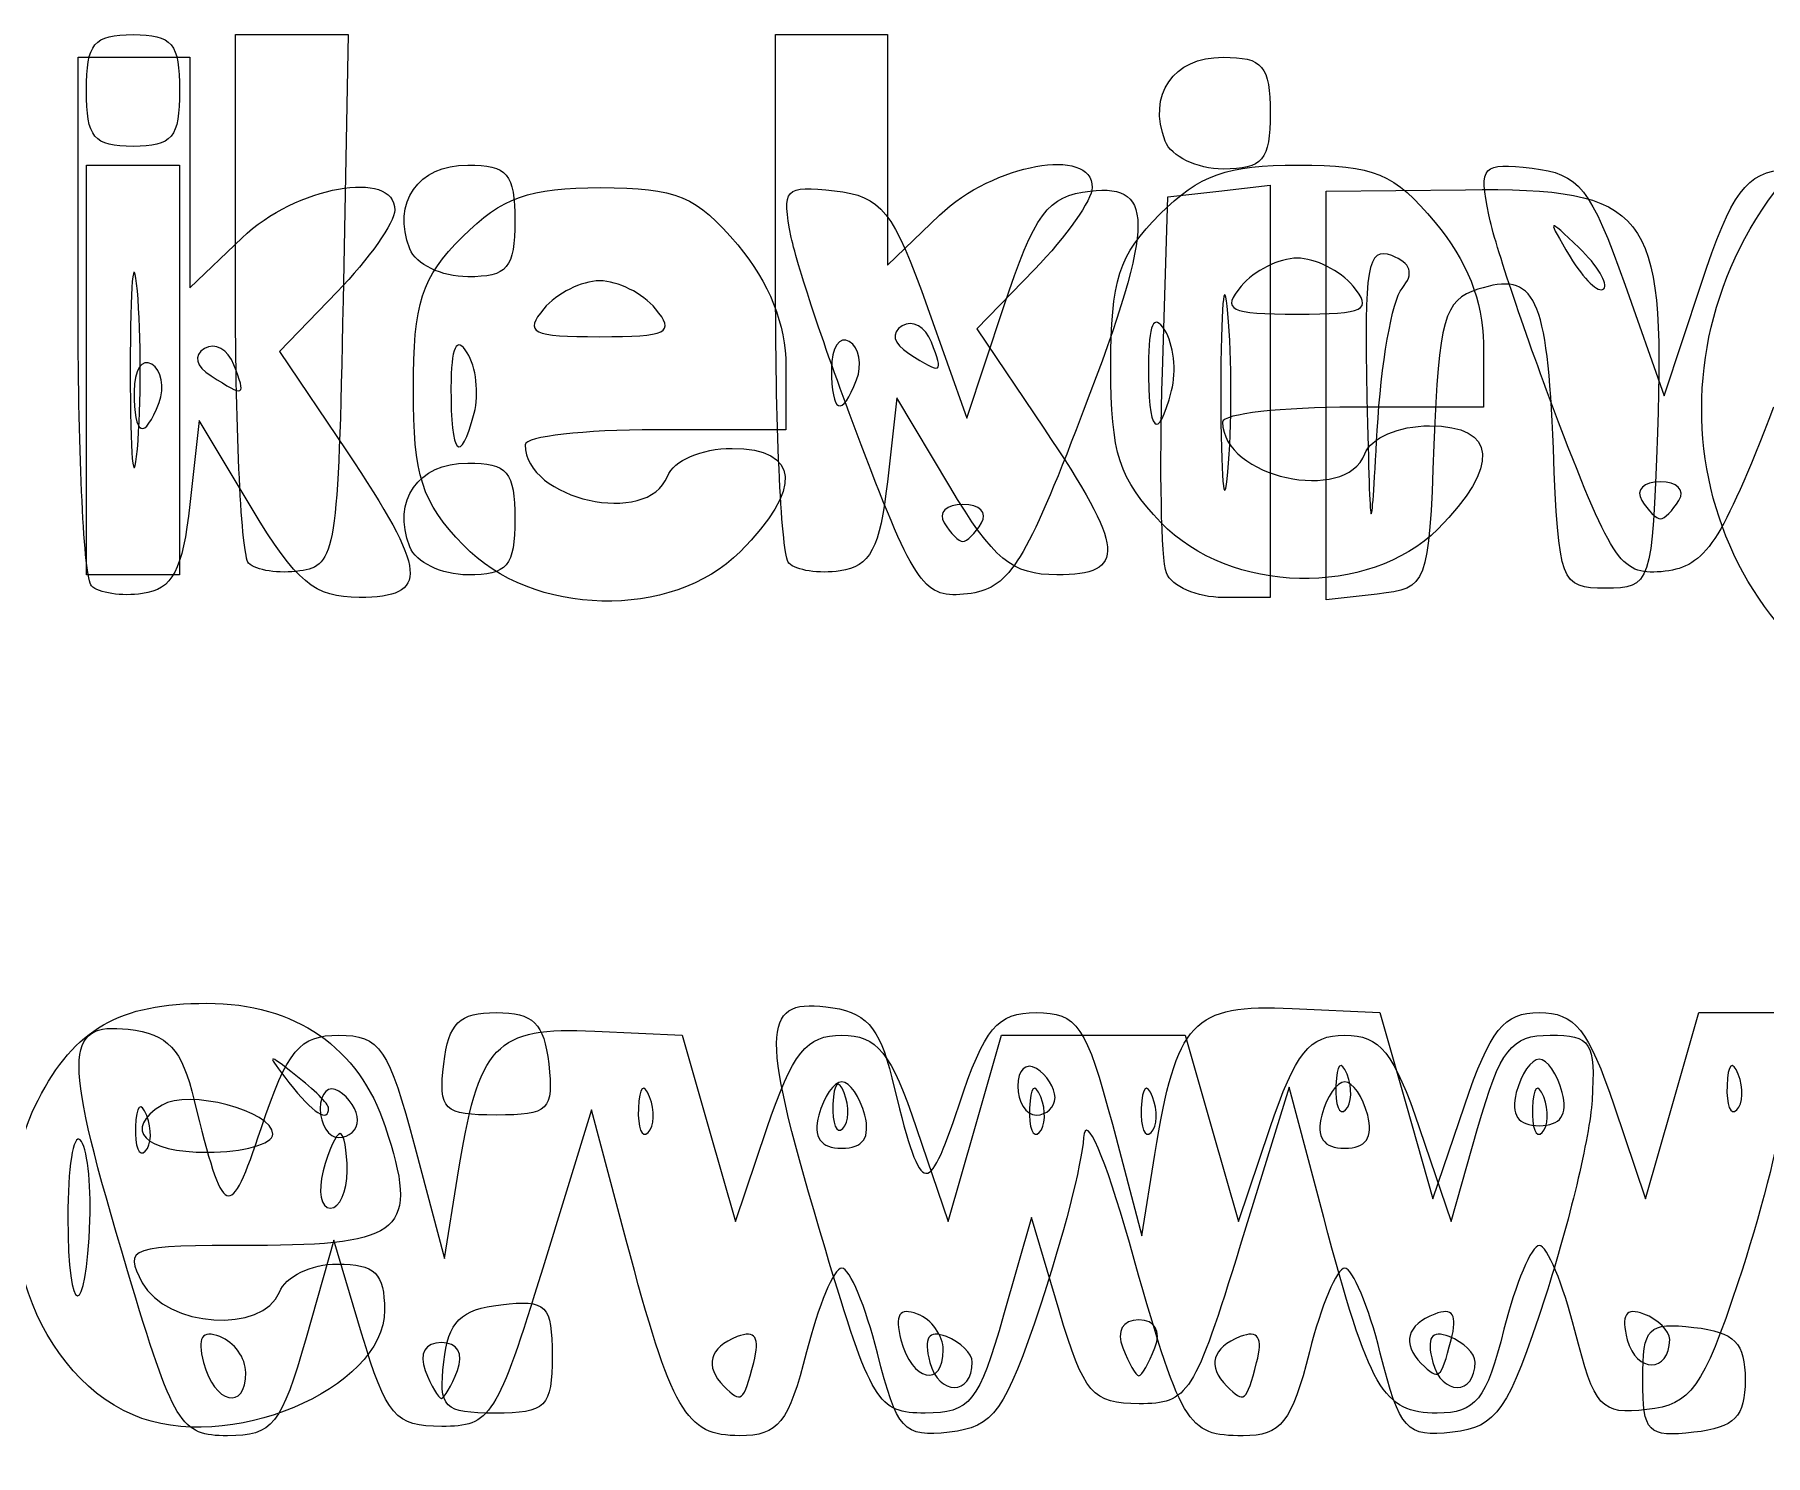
# Model space of a CAD drawing. Extents: x 2.03 to 5.39, y 7.1 to 8.91.
# Drawn here: x 3.9231 to 4.2328, y 7.6849 to 7.9391 of the extents above; entities that cross this region are included whole.
import ezdxf

# ---------------------------------------------------------------- set-up
doc = ezdxf.new("R2010")
doc.units = 0
doc.layers.add('Layer_1', color=7, linetype='CONTINUOUS')

msp = doc.modelspace()

# ---------------------------------------------------------------- linework, layer by layer
at = {"layer": 'Layer_1', "color": 7}
for p, q in [((3.959003, 7.893015), (3.959003, 7.939126)), ((3.959003, 7.939126), (3.969095, 7.939126)), ((3.969095, 7.939126), (3.979186, 7.939126)), ((3.979186, 7.939126), (3.978262, 7.891626)), ((4.05567, 7.893015), (4.05567, 7.939126)), ((4.05567, 7.939126), (4.06567, 7.939126)), ((4.06567, 7.939126), (4.07567, 7.939126)), ((4.07567, 7.939126), (4.07567, 7.918503)), ((3.93085, 7.888967), (3.93085, 7.935078)), ((3.93085, 7.935078), (3.94085, 7.935078)), ((3.94085, 7.935078), (3.95085, 7.935078)), ((3.95085, 7.935078), (3.95085, 7.914455)), ((3.932336, 7.92913), (3.932336, 7.92913)), ((4.125388, 7.920082), (4.125388, 7.920082)), ((4.07567, 7.918503), (4.07567, 7.897879)), ((3.932336, 7.879126), (3.932336, 7.915793)), ((3.932336, 7.915793), (3.94067, 7.915793)), ((3.94067, 7.915793), (3.949003, 7.915793)), ((3.949003, 7.915793), (3.949003, 7.879126)), ((3.95085, 7.914455), (3.95085, 7.893831)), ((4.12585, 7.910078), (4.135017, 7.911133)), ((4.135017, 7.911133), (4.144184, 7.912187)), ((4.144184, 7.912187), (4.144184, 7.875299)), ((4.154183, 7.911125), (4.179141, 7.911382)), ((4.154183, 7.874547), (4.154183, 7.911125)), ((4.124884, 7.878662), (4.12585, 7.910078)), ((4.07567, 7.897879), (4.085019, 7.906836)), ((3.95085, 7.893831), (3.960199, 7.902788)), ((3.990208, 7.900797), (3.990208, 7.900797)), ((4.199446, 7.900991), (4.199446, 7.900991)), ((4.102016, 7.897129), (4.091696, 7.886481)), ((3.941444, 7.893293), (3.941444, 7.893293)), ((3.977196, 7.893081), (3.966876, 7.882433)), ((4.159003, 7.894126), (4.159003, 7.894126)), ((4.167779, 7.893728), (4.167779, 7.893728)), ((4.207679, 7.894322), (4.214689, 7.874517)), ((4.214689, 7.874517), (4.22127, 7.894322)), ((4.034183, 7.890078), (4.034183, 7.890078)), ((4.082859, 7.890273), (4.089869, 7.870469)), ((4.089869, 7.870469), (4.09645, 7.890273)), ((4.136624, 7.889245), (4.136624, 7.889245)), ((4.091696, 7.886481), (4.103683, 7.868682)), ((4.083549, 7.884107), (4.083549, 7.884107)), ((4.182336, 7.883871), (4.182336, 7.87246)), ((3.958729, 7.880059), (3.958729, 7.880059)), ((3.966876, 7.882433), (3.978863, 7.864634)), ((4.057516, 7.879822), (4.057516, 7.868412)), ((3.932336, 7.84246), (3.932336, 7.879126)), ((3.932336, 7.879126), (3.932336, 7.879126)), ((3.949003, 7.879126), (3.949003, 7.84246)), ((4.070168, 7.877353), (4.070168, 7.877353)), ((4.077336, 7.874126), (4.07567, 7.859126)), ((4.08682, 7.858293), (4.077336, 7.874126)), ((4.126539, 7.875424), (4.126539, 7.875424)), ((4.144184, 7.875299), (4.144184, 7.838411)), ((4.154183, 7.837969), (4.154183, 7.874547)), ((4.154183, 7.874547), (4.154183, 7.874547)), ((3.945348, 7.873305), (3.945348, 7.873305)), ((4.001719, 7.871376), (4.001719, 7.871376)), ((4.182336, 7.87246), (4.159003, 7.87246)), ((3.952516, 7.870078), (3.95085, 7.855078)), ((3.962, 7.854245), (3.952516, 7.870078)), ((4.057516, 7.868412), (4.034183, 7.868412)), ((4.195802, 7.869773), (4.195802, 7.869773)), ((4.070982, 7.865725), (4.070982, 7.865725)), ((4.217336, 7.855793), (4.217336, 7.855793)), ((4.092516, 7.851745), (4.092516, 7.851745)), ((4.124627, 7.851809), (4.124627, 7.851809)), ((3.990208, 7.84746), (3.990208, 7.84746)), ((3.999807, 7.847761), (3.999807, 7.847761)), ((3.961366, 7.844541), (3.961366, 7.844541)), ((4.058033, 7.844541), (4.058033, 7.844541)), ((4.125613, 7.842828), (4.125612, 7.842828)), ((3.94067, 7.84246), (3.932336, 7.84246)), ((3.933213, 7.840493), (3.933213, 7.840493)), ((3.949003, 7.84246), (3.94067, 7.84246)), ((4.144184, 7.838411), (4.135746, 7.838411)), ((4.16335, 7.839024), (4.154183, 7.837969)), ((4.148126, 7.764858), (4.163794, 7.76413)), ((4.163794, 7.76413), (4.168552, 7.747463)), ((4.216128, 7.747463), (4.220893, 7.76413)), ((4.220893, 7.76413), (4.237337, 7.76413)), ((4.023306, 7.76081), (4.038974, 7.760082)), ((4.038974, 7.760082), (4.043732, 7.743415)), ((4.091309, 7.743415), (4.096073, 7.760082)), ((4.096073, 7.760082), (4.112517, 7.760082)), ((4.112517, 7.760082), (4.12896, 7.760082)), ((4.12896, 7.760082), (4.133725, 7.743415)), ((3.996282, 7.754964), (3.996282, 7.754964)), ((4.157947, 7.753088), (4.157947, 7.753088)), ((4.227947, 7.753088), (4.227947, 7.753088)), ((4.067947, 7.749755), (4.067947, 7.749755)), ((4.147552, 7.750797), (4.138819, 7.722463)), ((4.153752, 7.727463), (4.147552, 7.750797)), ((4.196449, 7.749844), (4.196449, 7.749844)), ((3.97567, 7.747056), (3.97567, 7.747056)), ((4.022732, 7.746749), (4.014, 7.718415)), ((4.028932, 7.723415), (4.022732, 7.746749)), ((4.033127, 7.749039), (4.033127, 7.749039)), ((4.103127, 7.749039), (4.103127, 7.749039)), ((4.10567, 7.748932), (4.10567, 7.748932)), ((4.123127, 7.749039), (4.123127, 7.749039)), ((4.168552, 7.747463), (4.17331, 7.730797)), ((4.17331, 7.730797), (4.178944, 7.747463)), ((4.193127, 7.749039), (4.193127, 7.749039)), ((4.205729, 7.747463), (4.211364, 7.730797)), ((4.211364, 7.730797), (4.216128, 7.747463)), ((3.943127, 7.745707), (3.943127, 7.745707)), ((3.98085, 7.744884), (3.98085, 7.744884)), ((4.071629, 7.745795), (4.071629, 7.745795)), ((4.115929, 7.744147), (4.121223, 7.724164)), ((4.161629, 7.745795), (4.161629, 7.745795)), ((3.96567, 7.7424), (3.96567, 7.7424)), ((4.043732, 7.743415), (4.04849, 7.726749)), ((4.04849, 7.726749), (4.054124, 7.743415)), ((4.080909, 7.743415), (4.086544, 7.726749)), ((4.086544, 7.726749), (4.091309, 7.743415)), ((4.133725, 7.743415), (4.13849, 7.726749)), ((4.13849, 7.726749), (4.144124, 7.743415)), ((4.170909, 7.743415), (4.176544, 7.726749)), ((4.176544, 7.726749), (4.181308, 7.743415)), ((3.991109, 7.740099), (3.996404, 7.720116)), ((4.121223, 7.724164), (4.123553, 7.738731)), ((3.979003, 7.735797), (3.979003, 7.735797)), ((3.996404, 7.720116), (3.998733, 7.734683)), ((3.932961, 7.727007), (3.932961, 7.727007)), ((4.101434, 7.727463), (4.096458, 7.709963)), ((4.106401, 7.710797), (4.101434, 7.727463)), ((3.976614, 7.723415), (3.971638, 7.705915)), ((3.981581, 7.706749), (3.976614, 7.723415)), ((4.064519, 7.721949), (4.064519, 7.721949)), ((3.939699, 7.717901), (3.939699, 7.717901)), ((4.08567, 7.703774), (4.08567, 7.703774)), ((4.123542, 7.70413), (4.123542, 7.70413)), ((4.17657, 7.705548), (4.17657, 7.705548)), ((4.21567, 7.70564), (4.21567, 7.705636)), ((3.996282, 7.70163), (3.996282, 7.70163)), ((4.05175, 7.701499), (4.05175, 7.701499)), ((4.09085, 7.701592), (4.09085, 7.701588)), ((4.14175, 7.701499), (4.14175, 7.701499)), ((4.18085, 7.701592), (4.18085, 7.701588)), ((3.96085, 7.699726), (3.96085, 7.699726)), ((3.998722, 7.700082), (3.998722, 7.700082)), ((4.21085, 7.698414), (4.21085, 7.698414)), ((3.94067, 7.692126), (3.94067, 7.692126))]:
    msp.add_line(p, q, dxfattribs=at)
for points in [[(3.932336, 7.92913), (3.932336, 7.937575), (3.933632, 7.93913), (3.940669, 7.93913)], [(3.940669, 7.93913), (3.947706, 7.93913), (3.949003, 7.937575), (3.949003, 7.92913)], [(4.125388, 7.920082), (4.122197, 7.928398), (4.126812, 7.935082), (4.135745, 7.935082)], [(4.135745, 7.935082), (4.142898, 7.935082), (4.144183, 7.93356), (4.144183, 7.925082)], [(3.940669, 7.91913), (3.933632, 7.91913), (3.932336, 7.920686), (3.932336, 7.92913)], [(3.949003, 7.92913), (3.949003, 7.920686), (3.947706, 7.91913), (3.940669, 7.91913)], [(4.144183, 7.925082), (4.144183, 7.916605), (4.142898, 7.915082), (4.135745, 7.915082)], [(4.135745, 7.915082), (4.131104, 7.915082), (4.126444, 7.917332), (4.125388, 7.920082)], [(4.085019, 7.906836), (4.094586, 7.916002), (4.112336, 7.919218), (4.112336, 7.911785)], [(4.255712, 7.817803), (4.216946, 7.83602), (4.20955, 7.887116), (4.241111, 7.918677)], [(3.960199, 7.902788), (3.969766, 7.911954), (3.987516, 7.91517), (3.987516, 7.907737)], [(3.990208, 7.900797), (3.987017, 7.909113), (3.991632, 7.915797), (4.000565, 7.915797)], [(4.000565, 7.915797), (4.007718, 7.915797), (4.009003, 7.914274), (4.009003, 7.905797)], [(4.124458, 7.907005), (4.131499, 7.914046), (4.136409, 7.915793), (4.149161, 7.915793)], [(4.149161, 7.915793), (4.162842, 7.915793), (4.166289, 7.914353), (4.173707, 7.905537)], [(4.183302, 7.906893), (4.181527, 7.915679), (4.182058, 7.916251), (4.191033, 7.915226)], [(4.191033, 7.915226), (4.199491, 7.914261), (4.201527, 7.911704), (4.207679, 7.894322)], [(4.22127, 7.894322), (4.226908, 7.91129), (4.229126, 7.914277), (4.23676, 7.915181)], [(3.999638, 7.902957), (4.006679, 7.909998), (4.011589, 7.911745), (4.024341, 7.911745)], [(4.024341, 7.911745), (4.038022, 7.911745), (4.041469, 7.910304), (4.048887, 7.901489)], [(4.058482, 7.902845), (4.056707, 7.911631), (4.057238, 7.912203), (4.066213, 7.911178)], [(4.066213, 7.911178), (4.074671, 7.910213), (4.076707, 7.907656), (4.082859, 7.890273)], [(4.09645, 7.890273), (4.102088, 7.907242), (4.104306, 7.910229), (4.11194, 7.911133)], [(4.112336, 7.911785), (4.112336, 7.909581), (4.107692, 7.902986), (4.102016, 7.897129)], [(4.11194, 7.911133), (4.123968, 7.912557), (4.12351, 7.904706), (4.109448, 7.868412)], [(4.179141, 7.911382), (4.211787, 7.911717), (4.214884, 7.907802), (4.213491, 7.867949)], [(3.987516, 7.907737), (3.987516, 7.905533), (3.982872, 7.898937), (3.977196, 7.893081)], [(4.009003, 7.905797), (4.009003, 7.897319), (4.007718, 7.895797), (4.000565, 7.895797)], [(4.11567, 7.879688), (4.11567, 7.895264), (4.11707, 7.899618), (4.124458, 7.907005)], [(4.173707, 7.905537), (4.179313, 7.898875), (4.182336, 7.891284), (4.182336, 7.883871)], [(4.195802, 7.869773), (4.189975, 7.885001), (4.184351, 7.901705), (4.183302, 7.906893)], [(4.199446, 7.900991), (4.193706, 7.906489), (4.193635, 7.906418), (4.197851, 7.899396)], [(3.99085, 7.875639), (3.99085, 7.891216), (3.992251, 7.89557), (3.999638, 7.902957)], [(4.048887, 7.901489), (4.054493, 7.894827), (4.057516, 7.887235), (4.057516, 7.879822)], [(4.070982, 7.865725), (4.065156, 7.880953), (4.059531, 7.897657), (4.058482, 7.902845)], [(3.941444, 7.893293), (3.940742, 7.901085), (3.940168, 7.89471), (3.940168, 7.879126)], [(4.000565, 7.895797), (3.995924, 7.895797), (3.991263, 7.898047), (3.990208, 7.900797)], [(4.149003, 7.899126), (4.145785, 7.899126), (4.141285, 7.896876), (4.139003, 7.894126)], [(4.159003, 7.894126), (4.156721, 7.896876), (4.152221, 7.899126), (4.149003, 7.899126)], [(4.165935, 7.899584), (4.161601, 7.901247), (4.160945, 7.897488), (4.161492, 7.87414)], [(4.167779, 7.893728), (4.169982, 7.896382), (4.169392, 7.898258), (4.165935, 7.899584)], [(4.197851, 7.899396), (4.200278, 7.895355), (4.202982, 7.892766), (4.203859, 7.893643)], [(4.203859, 7.893643), (4.204735, 7.894519), (4.20275, 7.897826), (4.199446, 7.900991)], [(4.136624, 7.889245), (4.135922, 7.897037), (4.135348, 7.890662), (4.135348, 7.875078)], [(4.194854, 7.865074), (4.193765, 7.89241), (4.191659, 7.896842), (4.181322, 7.893562)], [(3.941444, 7.86496), (3.942146, 7.872751), (3.942146, 7.885501), (3.941444, 7.893293)], [(3.961366, 7.844541), (3.960066, 7.845841), (3.959003, 7.867654), (3.959003, 7.893015)], [(4.024183, 7.895078), (4.020965, 7.895078), (4.016465, 7.892828), (4.014183, 7.890078)], [(4.034183, 7.890078), (4.031901, 7.892828), (4.027401, 7.895078), (4.024183, 7.895078)], [(4.058033, 7.844541), (4.056733, 7.845841), (4.05567, 7.867654), (4.05567, 7.893015)], [(4.139003, 7.894126), (4.135425, 7.889815), (4.136804, 7.889126), (4.149003, 7.889126)], [(4.149003, 7.889126), (4.161203, 7.889126), (4.162581, 7.889815), (4.159003, 7.894126)], [(4.163336, 7.868284), (4.163997, 7.88013), (4.165996, 7.89158), (4.167779, 7.893728)], [(4.181322, 7.893562), (4.175296, 7.891649), (4.174338, 7.888248), (4.173487, 7.86573)], [(3.978262, 7.891626), (3.977387, 7.846701), (3.976968, 7.844074), (3.970533, 7.843152)], [(4.014183, 7.890078), (4.010605, 7.885767), (4.011984, 7.885078), (4.024183, 7.885078)], [(4.024183, 7.885078), (4.036383, 7.885078), (4.037761, 7.885767), (4.034183, 7.890078)], [(4.125312, 7.886257), (4.123358, 7.889341), (4.122422, 7.887325), (4.122387, 7.87996)], [(4.136624, 7.860912), (4.137326, 7.868703), (4.137326, 7.881453), (4.136624, 7.889245)], [(3.933213, 7.840493), (3.931913, 7.841793), (3.93085, 7.863606), (3.93085, 7.888967)], [(4.078298, 7.887024), (4.076244, 7.885755), (4.0767, 7.883856), (4.079481, 7.882094)], [(4.083549, 7.884107), (4.082498, 7.886847), (4.080135, 7.888159), (4.078298, 7.887024)], [(4.126539, 7.875424), (4.127445, 7.878888), (4.126892, 7.883763), (4.125312, 7.886257)], [(3.953478, 7.882976), (3.951424, 7.881706), (3.95188, 7.879808), (3.954661, 7.878046)], [(3.958729, 7.880059), (3.957678, 7.882799), (3.955315, 7.884111), (3.953478, 7.882976)], [(4.000492, 7.882209), (3.998538, 7.885293), (3.997602, 7.883277), (3.997568, 7.875912)], [(4.068857, 7.884216), (4.067104, 7.8853), (4.06567, 7.883098), (4.06567, 7.879323)], [(4.070168, 7.877353), (4.0712, 7.880044), (4.070611, 7.883133), (4.068857, 7.884216)], [(4.079481, 7.882094), (4.08555, 7.878248), (4.085758, 7.878351), (4.083549, 7.884107)], [(3.944038, 7.880168), (3.942284, 7.881252), (3.94085, 7.87905), (3.94085, 7.875275)], [(3.945348, 7.873305), (3.94638, 7.875996), (3.945791, 7.879085), (3.944038, 7.880168)], [(3.954661, 7.878046), (3.96073, 7.8742), (3.960938, 7.874303), (3.958729, 7.880059)], [(4.001719, 7.871376), (4.002625, 7.87484), (4.002072, 7.879715), (4.000492, 7.882209)], [(4.122387, 7.87996), (4.122332, 7.867832), (4.12406, 7.865942), (4.126539, 7.875424)], [(3.940168, 7.879126), (3.940168, 7.863543), (3.940742, 7.857168), (3.941444, 7.86496)], [(4.06567, 7.879323), (4.06567, 7.871274), (4.067523, 7.870463), (4.070168, 7.877353)], [(4.124627, 7.851809), (4.117102, 7.859663), (4.11567, 7.86412), (4.11567, 7.879688)], [(4.125612, 7.842828), (4.12468, 7.845257), (4.124352, 7.861382), (4.124884, 7.878662)], [(3.94085, 7.875275), (3.94085, 7.867226), (3.942704, 7.866414), (3.945348, 7.873305)], [(3.999807, 7.847761), (3.992282, 7.855615), (3.99085, 7.860072), (3.99085, 7.875639)], [(3.997568, 7.875912), (3.997512, 7.863784), (3.99924, 7.861894), (4.001719, 7.871376)], [(4.135348, 7.875078), (4.135348, 7.859495), (4.135922, 7.85312), (4.136624, 7.860912)], [(4.161492, 7.87414), (4.162113, 7.847639), (4.162173, 7.847448), (4.163336, 7.868284)], [(4.159003, 7.87246), (4.14617, 7.87246), (4.13567, 7.87126), (4.13567, 7.869793)], [(4.234268, 7.87246), (4.224847, 7.848143), (4.222094, 7.843982), (4.214843, 7.843107)], [(4.034183, 7.868412), (4.02135, 7.868412), (4.01085, 7.867212), (4.01085, 7.865745)], [(4.109448, 7.868412), (4.100027, 7.844095), (4.097274, 7.839934), (4.090023, 7.839058)], [(4.103683, 7.868682), (4.118256, 7.847041), (4.118659, 7.84246), (4.105986, 7.84246)], [(4.13567, 7.869793), (4.13567, 7.859946), (4.15765, 7.855054), (4.161131, 7.864126)], [(4.161131, 7.864126), (4.162224, 7.866976), (4.167196, 7.869126), (4.172693, 7.869126)], [(4.172693, 7.869126), (4.184815, 7.869126), (4.185388, 7.861875), (4.174155, 7.850642)], [(4.214843, 7.843107), (4.207086, 7.84217), (4.205529, 7.844351), (4.195802, 7.869773)], [(4.213491, 7.867949), (4.212538, 7.840702), (4.21233, 7.840078), (4.204183, 7.840078)], [(3.978863, 7.864634), (3.993436, 7.842993), (3.993839, 7.838412), (3.981167, 7.838412)], [(4.01085, 7.865745), (4.01085, 7.855898), (4.03283, 7.851006), (4.036311, 7.860078)], [(4.036311, 7.860078), (4.037404, 7.862928), (4.042376, 7.865078), (4.047873, 7.865078)], [(4.047873, 7.865078), (4.059995, 7.865078), (4.060568, 7.857827), (4.049335, 7.846593)], [(4.090023, 7.839058), (4.082267, 7.838122), (4.080709, 7.840303), (4.070982, 7.865725)], [(4.173487, 7.86573), (4.172532, 7.840498), (4.172366, 7.840061), (4.16335, 7.839024)], [(4.204183, 7.840078), (4.196124, 7.840078), (4.195817, 7.840899), (4.194854, 7.865074)], [(3.990208, 7.84746), (3.987017, 7.855776), (3.991632, 7.86246), (4.000565, 7.86246)], [(4.000565, 7.86246), (4.007718, 7.86246), (4.009003, 7.860937), (4.009003, 7.85246)], [(4.07567, 7.859126), (4.074349, 7.847239), (4.072591, 7.843924), (4.067199, 7.843152)], [(4.105986, 7.84246), (4.097988, 7.84246), (4.094653, 7.845214), (4.08682, 7.858293)], [(4.214003, 7.859126), (4.211037, 7.859126), (4.209537, 7.857626), (4.21067, 7.855793)], [(4.217336, 7.855793), (4.218469, 7.857626), (4.21697, 7.859126), (4.214003, 7.859126)], [(3.95085, 7.855078), (3.949529, 7.843191), (3.947771, 7.839876), (3.942379, 7.839104)], [(4.089183, 7.855078), (4.086217, 7.855078), (4.084717, 7.853578), (4.08585, 7.851745)], [(4.092516, 7.851745), (4.09365, 7.853578), (4.09215, 7.855078), (4.089183, 7.855078)], [(4.21067, 7.855793), (4.211803, 7.85396), (4.213303, 7.85246), (4.214003, 7.85246)], [(4.214003, 7.85246), (4.214703, 7.85246), (4.216203, 7.85396), (4.217336, 7.855793)], [(3.981167, 7.838412), (3.973168, 7.838412), (3.969834, 7.841166), (3.962, 7.854245)], [(4.009003, 7.85246), (4.009003, 7.843982), (4.007718, 7.84246), (4.000565, 7.84246)], [(4.08585, 7.851745), (4.086983, 7.849912), (4.088483, 7.848412), (4.089183, 7.848412)], [(4.089183, 7.848412), (4.089883, 7.848412), (4.091383, 7.849912), (4.092516, 7.851745)], [(4.174155, 7.850642), (4.161894, 7.838381), (4.136928, 7.838969), (4.124627, 7.851809)], [(4.000565, 7.84246), (3.995924, 7.84246), (3.991264, 7.84471), (3.990208, 7.84746)], [(4.049335, 7.846593), (4.037074, 7.834332), (4.012108, 7.834921), (3.999807, 7.847761)], [(3.970533, 7.843152), (3.966791, 7.842617), (3.962666, 7.843241), (3.961366, 7.844541)], [(4.067199, 7.843152), (4.063457, 7.842617), (4.059332, 7.843241), (4.058033, 7.844541)], [(4.135746, 7.838411), (4.131105, 7.838411), (4.126545, 7.840399), (4.125613, 7.842828)], [(3.942379, 7.839104), (3.938637, 7.838569), (3.934512, 7.839193), (3.933213, 7.840493)], [(3.923667, 7.748479), (3.930278, 7.761264), (3.938192, 7.765797), (3.953902, 7.765797)], [(3.953902, 7.765797), (3.969726, 7.765797), (3.981122, 7.757911), (3.985806, 7.74372)], [(4.064519, 7.721949), (4.052924, 7.760582), (4.052942, 7.76656), (4.064644, 7.765185)], [(4.064644, 7.765185), (4.071799, 7.764344), (4.074193, 7.761766), (4.076454, 7.752464)], [(4.123553, 7.738731), (4.127376, 7.76264), (4.130243, 7.765688), (4.148126, 7.764858)], [(3.939699, 7.717901), (3.928104, 7.756534), (3.928122, 7.762512), (3.939824, 7.761137)], [(3.996282, 7.754964), (3.997118, 7.762238), (3.999057, 7.76413), (4.00567, 7.76413)], [(4.00567, 7.76413), (4.012283, 7.76413), (4.014221, 7.762238), (4.015058, 7.754964)], [(4.088432, 7.747464), (4.093131, 7.761521), (4.095305, 7.76413), (4.102319, 7.76413)], [(4.102319, 7.76413), (4.109671, 7.76413), (4.111248, 7.761814), (4.115929, 7.744147)], [(4.178944, 7.747463), (4.183546, 7.761075), (4.186001, 7.76413), (4.192337, 7.76413)], [(4.192337, 7.76413), (4.198673, 7.76413), (4.201127, 7.761075), (4.205729, 7.747463)], [(3.939824, 7.761137), (3.946979, 7.760296), (3.949373, 7.757718), (3.951634, 7.748416)], [(3.963612, 7.743416), (3.968311, 7.757473), (3.970485, 7.760082), (3.977499, 7.760082)], [(3.977499, 7.760082), (3.984851, 7.760082), (3.986429, 7.757766), (3.991109, 7.740099)], [(3.998733, 7.734683), (4.002556, 7.758591), (4.005424, 7.76164), (4.023306, 7.76081)], [(4.054124, 7.743415), (4.058726, 7.757027), (4.061181, 7.760082), (4.067517, 7.760082)], [(4.067517, 7.760082), (4.073853, 7.760082), (4.076307, 7.757027), (4.080909, 7.743415)], [(4.144124, 7.743415), (4.148726, 7.757027), (4.151181, 7.760082), (4.157517, 7.760082)], [(4.157517, 7.760082), (4.163853, 7.760082), (4.166307, 7.757027), (4.170909, 7.743415)], [(4.181308, 7.743415), (4.18537, 7.757623), (4.187286, 7.760082), (4.194295, 7.760082)], [(4.194295, 7.760082), (4.20161, 7.760082), (4.202435, 7.758795), (4.20178, 7.748415)], [(3.969837, 7.752889), (3.96455, 7.757035), (3.964432, 7.756917), (3.968578, 7.75163)], [(3.97567, 7.747056), (3.97567, 7.747748), (3.973045, 7.750373), (3.969837, 7.752889)], [(4.00567, 7.745797), (3.996244, 7.745797), (3.99533, 7.74669), (3.996282, 7.754964)], [(4.015058, 7.754964), (4.01601, 7.74669), (4.015091, 7.745797), (4.00567, 7.745797)], [(4.102336, 7.754129), (4.100503, 7.755262), (4.099003, 7.753851), (4.099003, 7.750993)], [(4.10567, 7.748932), (4.10567, 7.750658), (4.10417, 7.752996), (4.102336, 7.754129)], [(4.157947, 7.753088), (4.156882, 7.755747), (4.156093, 7.754957), (4.155933, 7.751074)], [(4.157684, 7.746699), (4.158791, 7.747806), (4.15891, 7.750681), (4.157947, 7.753088)], [(4.192336, 7.755796), (4.190931, 7.755796), (4.18908, 7.753117), (4.188224, 7.749844)], [(4.196449, 7.749844), (4.195592, 7.753117), (4.193742, 7.755796), (4.192336, 7.755796)], [(4.227947, 7.753088), (4.226882, 7.755747), (4.226093, 7.754957), (4.225933, 7.751074)], [(4.227684, 7.746699), (4.228791, 7.747806), (4.22891, 7.750681), (4.227947, 7.753088)], [(3.96567, 7.7424), (3.96567, 7.746533), (3.950559, 7.750485), (3.94586, 7.747581)], [(3.968578, 7.75163), (3.972933, 7.746078), (3.97567, 7.744312), (3.97567, 7.747056)], [(3.977516, 7.750081), (3.975683, 7.751214), (3.974183, 7.749803), (3.974183, 7.746945)], [(3.98085, 7.744884), (3.98085, 7.74661), (3.97935, 7.748948), (3.977516, 7.750081)], [(4.033127, 7.749039), (4.032062, 7.751699), (4.031273, 7.750909), (4.031113, 7.747026)], [(4.067516, 7.751748), (4.066111, 7.751748), (4.06426, 7.749069), (4.063404, 7.745795)], [(4.067947, 7.749755), (4.066882, 7.752414), (4.066093, 7.751624), (4.065933, 7.747741)], [(4.071629, 7.745795), (4.070772, 7.749069), (4.068922, 7.751748), (4.067516, 7.751748)], [(4.067684, 7.743366), (4.068791, 7.744474), (4.06891, 7.747348), (4.067947, 7.749755)], [(4.076454, 7.752464), (4.081716, 7.73082), (4.082727, 7.730398), (4.088432, 7.747464)], [(4.099003, 7.750993), (4.099003, 7.748134), (4.100503, 7.745796), (4.102336, 7.745796)], [(4.103127, 7.749039), (4.102062, 7.751699), (4.101273, 7.750909), (4.101113, 7.747026)], [(4.123127, 7.749039), (4.122062, 7.751699), (4.121273, 7.750909), (4.121113, 7.747026)], [(4.157516, 7.751748), (4.156111, 7.751748), (4.15426, 7.749069), (4.153404, 7.745795)], [(4.155933, 7.751074), (4.155788, 7.74756), (4.156576, 7.745591), (4.157684, 7.746699)], [(4.161629, 7.745795), (4.160773, 7.749069), (4.158922, 7.751748), (4.157516, 7.751748)], [(4.188224, 7.749844), (4.187181, 7.745852), (4.188535, 7.743891), (4.192336, 7.743891)], [(4.193127, 7.749039), (4.192062, 7.751699), (4.191273, 7.750909), (4.191113, 7.747026)], [(4.192336, 7.743891), (4.196137, 7.743891), (4.197492, 7.745852), (4.196449, 7.749844)], [(4.225933, 7.751074), (4.225788, 7.74756), (4.226576, 7.745591), (4.227684, 7.746699)], [(3.94067, 7.692126), (3.921972, 7.700215), (3.9134, 7.728625), (3.923667, 7.748479)], [(3.94586, 7.747581), (3.938743, 7.743183), (3.942648, 7.73913), (3.954003, 7.73913)], [(3.943127, 7.745707), (3.942062, 7.748366), (3.941273, 7.747576), (3.941113, 7.743693)], [(3.951634, 7.748416), (3.956896, 7.726772), (3.957908, 7.72635), (3.963612, 7.743416)], [(3.974183, 7.746945), (3.974183, 7.744086), (3.975683, 7.741748), (3.977516, 7.741748)], [(4.031113, 7.747026), (4.030968, 7.743512), (4.031756, 7.741543), (4.032864, 7.742651)], [(4.032864, 7.742651), (4.033971, 7.743758), (4.03409, 7.746633), (4.033127, 7.749039)], [(4.065933, 7.747741), (4.065788, 7.744227), (4.066576, 7.742258), (4.067684, 7.743366)], [(4.101113, 7.747026), (4.100968, 7.743512), (4.101756, 7.741543), (4.102864, 7.742651)], [(4.102336, 7.745796), (4.10417, 7.745796), (4.10567, 7.747207), (4.10567, 7.748932)], [(4.102864, 7.742651), (4.103971, 7.743758), (4.10409, 7.746633), (4.103127, 7.749039)], [(4.121113, 7.747026), (4.120968, 7.743512), (4.121756, 7.741543), (4.122864, 7.742651)], [(4.122864, 7.742651), (4.123971, 7.743758), (4.12409, 7.746633), (4.123127, 7.749039)], [(4.191113, 7.747026), (4.190968, 7.743512), (4.191756, 7.741543), (4.192864, 7.742651)], [(4.192864, 7.742651), (4.193971, 7.743758), (4.19409, 7.746633), (4.193127, 7.749039)], [(4.20178, 7.748415), (4.201374, 7.741999), (4.197624, 7.726249), (4.193446, 7.713415)], [(3.941113, 7.743693), (3.940968, 7.740179), (3.941756, 7.73821), (3.942864, 7.739318)], [(3.942864, 7.739318), (3.943971, 7.740425), (3.94409, 7.7433), (3.943127, 7.745707)], [(3.985806, 7.74372), (3.991953, 7.725092), (3.98905, 7.722464), (3.962324, 7.722464)], [(3.977516, 7.741748), (3.97935, 7.741748), (3.98085, 7.743159), (3.98085, 7.744884)], [(4.063404, 7.745795), (4.062361, 7.741804), (4.063715, 7.739843), (4.067516, 7.739843)], [(4.067516, 7.739843), (4.071317, 7.739843), (4.072672, 7.741804), (4.071629, 7.745795)], [(4.118977, 7.722982), (4.114643, 7.738334), (4.111097, 7.74647), (4.110797, 7.741749)], [(4.153404, 7.745795), (4.152361, 7.741804), (4.153715, 7.739843), (4.157516, 7.739843)], [(4.157516, 7.739843), (4.161317, 7.739843), (4.162672, 7.741804), (4.161629, 7.745795)], [(4.235617, 7.745797), (4.235326, 7.741213), (4.231844, 7.727713), (4.227879, 7.715797)], [(3.931211, 7.741367), (3.929997, 7.742581), (3.929003, 7.736325), (3.929003, 7.727464)], [(3.932961, 7.727007), (3.933212, 7.733691), (3.932424, 7.740153), (3.931211, 7.741367)], [(3.954003, 7.73913), (3.96042, 7.73913), (3.96567, 7.740602), (3.96567, 7.7424)], [(3.977725, 7.742464), (3.977023, 7.742464), (3.975663, 7.739464), (3.974704, 7.735797)], [(3.979003, 7.735797), (3.979003, 7.739464), (3.978429, 7.742464), (3.977725, 7.742464)], [(4.110797, 7.741749), (4.110506, 7.737165), (4.107024, 7.723665), (4.103059, 7.711749)], [(3.974704, 7.735797), (3.973745, 7.73213), (3.974321, 7.72913), (3.975982, 7.72913)], [(3.975982, 7.72913), (3.977644, 7.72913), (3.979003, 7.73213), (3.979003, 7.735797)], [(3.929003, 7.727464), (3.929003, 7.709027), (3.932271, 7.70865), (3.932961, 7.727007)], [(4.174073, 7.692463), (4.16438, 7.692463), (4.161931, 7.696681), (4.153752, 7.727463)], [(3.962324, 7.722464), (3.939802, 7.722464), (3.938925, 7.722171), (3.942337, 7.715797)], [(4.049253, 7.688415), (4.03956, 7.688415), (4.037111, 7.692633), (4.028932, 7.723415)], [(4.082425, 7.692463), (4.073921, 7.692463), (4.072828, 7.694262), (4.064519, 7.721949)], [(4.139332, 7.688415), (4.129196, 7.688415), (4.128314, 7.689913), (4.118977, 7.722982)], [(4.138819, 7.722463), (4.130573, 7.695709), (4.129565, 7.69413), (4.120728, 7.69413)], [(4.192337, 7.722463), (4.190939, 7.722463), (4.188095, 7.715713), (4.186018, 7.707463)], [(4.198709, 7.707252), (4.196602, 7.715618), (4.193735, 7.722463), (4.192337, 7.722463)], [(3.966875, 7.71413), (3.967931, 7.71688), (3.972591, 7.71913), (3.977232, 7.71913)], [(3.977232, 7.71913), (3.983989, 7.71913), (3.98567, 7.717486), (3.98567, 7.710874)], [(3.957606, 7.688415), (3.949101, 7.688415), (3.948008, 7.690214), (3.939699, 7.717901)], [(3.942337, 7.715797), (3.946622, 7.70779), (3.96399, 7.70661), (3.966875, 7.71413)], [(4.014, 7.718415), (4.005753, 7.691661), (4.004745, 7.690082), (3.995908, 7.690082)], [(4.067517, 7.718415), (4.066119, 7.718415), (4.063275, 7.711665), (4.061198, 7.703415)], [(4.073889, 7.703204), (4.071783, 7.71157), (4.068915, 7.718415), (4.067517, 7.718415)], [(4.157517, 7.718415), (4.156119, 7.718415), (4.153275, 7.711665), (4.151198, 7.703415)], [(4.163889, 7.703204), (4.161782, 7.71157), (4.158915, 7.718415), (4.157517, 7.718415)], [(4.227879, 7.715797), (4.221574, 7.696846), (4.219534, 7.693999), (4.211605, 7.693085)], [(4.006503, 7.711852), (4.014739, 7.7128), (4.01567, 7.711863), (4.01567, 7.702685)], [(4.193446, 7.713415), (4.186721, 7.692757), (4.184811, 7.689962), (4.176785, 7.689037)], [(3.98567, 7.710874), (3.98567, 7.696678), (3.957386, 7.684895), (3.94067, 7.692126)], [(3.996282, 7.70163), (3.99711, 7.70883), (3.999303, 7.711023), (4.006503, 7.711852)], [(4.081047, 7.710191), (4.077804, 7.711435), (4.076925, 7.710049), (4.078102, 7.705548)], [(4.08567, 7.703774), (4.08567, 7.706328), (4.083589, 7.709215), (4.081047, 7.710191)], [(4.096458, 7.709963), (4.092024, 7.694367), (4.090498, 7.692463), (4.082425, 7.692463)], [(4.103059, 7.711749), (4.096754, 7.692798), (4.094714, 7.689951), (4.086785, 7.689037)], [(4.120728, 7.69413), (4.112381, 7.69413), (4.110831, 7.695934), (4.106401, 7.710797)], [(4.173626, 7.710191), (4.168621, 7.708271), (4.1677, 7.704878), (4.171225, 7.701353)], [(4.17657, 7.705548), (4.177747, 7.710049), (4.176868, 7.711435), (4.173626, 7.710191)], [(4.211047, 7.71019), (4.20781, 7.711432), (4.206924, 7.710051), (4.208093, 7.705584)], [(4.21567, 7.705636), (4.21567, 7.707165), (4.213589, 7.709215), (4.211047, 7.71019)], [(3.956227, 7.706143), (3.952984, 7.707387), (3.952105, 7.706001), (3.953282, 7.701499)], [(3.995908, 7.690082), (3.987562, 7.690082), (3.986011, 7.691886), (3.981581, 7.706749)], [(4.05175, 7.701499), (4.052928, 7.706001), (4.052048, 7.707387), (4.048806, 7.706143)], [(4.086227, 7.706142), (4.082991, 7.707384), (4.082105, 7.706003), (4.083273, 7.701536)], [(4.12067, 7.70913), (4.117781, 7.70913), (4.116641, 7.707146), (4.117798, 7.70413)], [(4.123542, 7.70413), (4.124699, 7.707146), (4.123553, 7.70913), (4.12067, 7.70913)], [(4.14175, 7.701499), (4.142928, 7.706001), (4.142048, 7.707387), (4.138806, 7.706143)], [(4.176227, 7.706142), (4.172991, 7.707384), (4.172105, 7.706003), (4.173273, 7.701536)], [(4.186018, 7.707463), (4.182828, 7.694794), (4.180972, 7.692463), (4.174073, 7.692463)], [(4.211605, 7.693085), (4.20336, 7.692135), (4.202193, 7.693416), (4.198709, 7.707252)], [(4.21085, 7.698414), (4.21085, 7.70784), (4.211743, 7.708755), (4.220016, 7.707803)], [(4.220016, 7.707803), (4.227291, 7.706966), (4.229183, 7.705027), (4.229183, 7.698414)], [(3.96085, 7.699726), (3.96085, 7.702279), (3.958769, 7.705167), (3.956227, 7.706143)], [(3.971638, 7.705915), (3.967204, 7.690318), (3.965678, 7.688415), (3.957606, 7.688415)], [(3.99585, 7.705082), (3.992961, 7.705082), (3.991821, 7.703097), (3.992978, 7.700082)], [(3.998722, 7.700082), (3.999879, 7.703097), (3.998733, 7.705082), (3.99585, 7.705082)], [(4.048806, 7.706143), (4.043801, 7.704223), (4.04288, 7.70083), (4.046405, 7.697304)], [(4.061198, 7.703415), (4.058008, 7.690746), (4.056152, 7.688415), (4.049253, 7.688415)], [(4.086785, 7.689037), (4.07854, 7.688087), (4.077373, 7.689368), (4.073889, 7.703204)], [(4.078102, 7.705548), (4.080032, 7.698167), (4.08567, 7.696846), (4.08567, 7.703774)], [(4.09085, 7.701588), (4.09085, 7.703117), (4.088769, 7.705167), (4.086227, 7.706142)], [(4.117798, 7.70413), (4.118853, 7.70138), (4.120145, 7.69913), (4.12067, 7.69913)], [(4.12067, 7.69913), (4.121194, 7.69913), (4.122486, 7.70138), (4.123542, 7.70413)], [(4.138806, 7.706143), (4.133801, 7.704222), (4.13288, 7.70083), (4.136405, 7.697304)], [(4.151198, 7.703415), (4.14802, 7.690796), (4.146137, 7.688415), (4.139332, 7.688415)], [(4.176785, 7.689037), (4.16854, 7.688087), (4.167373, 7.689368), (4.163889, 7.703204)], [(4.171225, 7.701353), (4.174401, 7.698177), (4.174705, 7.698416), (4.17657, 7.705548)], [(4.18085, 7.701588), (4.18085, 7.703117), (4.178769, 7.705167), (4.176227, 7.706142)], [(4.208093, 7.705584), (4.209664, 7.699577), (4.21567, 7.699618), (4.21567, 7.70564)], [(3.953282, 7.701499), (3.955212, 7.694119), (3.96085, 7.692797), (3.96085, 7.699726)], [(4.005448, 7.692464), (3.996264, 7.692464), (3.995334, 7.693394), (3.996282, 7.70163)], [(4.01567, 7.702685), (4.01567, 7.693501), (4.014632, 7.692464), (4.005448, 7.692464)], [(4.046405, 7.697304), (4.049581, 7.694129), (4.049885, 7.694368), (4.05175, 7.701499)], [(4.083273, 7.701536), (4.084844, 7.695529), (4.09085, 7.69557), (4.09085, 7.701592)], [(4.136405, 7.697304), (4.139581, 7.694129), (4.139885, 7.694368), (4.14175, 7.701499)], [(4.173273, 7.701536), (4.174844, 7.695529), (4.18085, 7.69557), (4.18085, 7.701592)], [(3.992978, 7.700082), (3.994033, 7.697332), (3.995325, 7.695082), (3.99585, 7.695082)], [(3.99585, 7.695082), (3.996374, 7.695082), (3.997667, 7.697332), (3.998722, 7.700082)], [(4.220016, 7.689026), (4.211743, 7.688074), (4.21085, 7.688993), (4.21085, 7.698414)], [(4.229183, 7.698414), (4.229183, 7.691801), (4.227291, 7.689863), (4.220016, 7.689026)]]:
    msp.add_open_spline(points, degree=3, dxfattribs=at)

doc.saveas('drawing.dxf')
